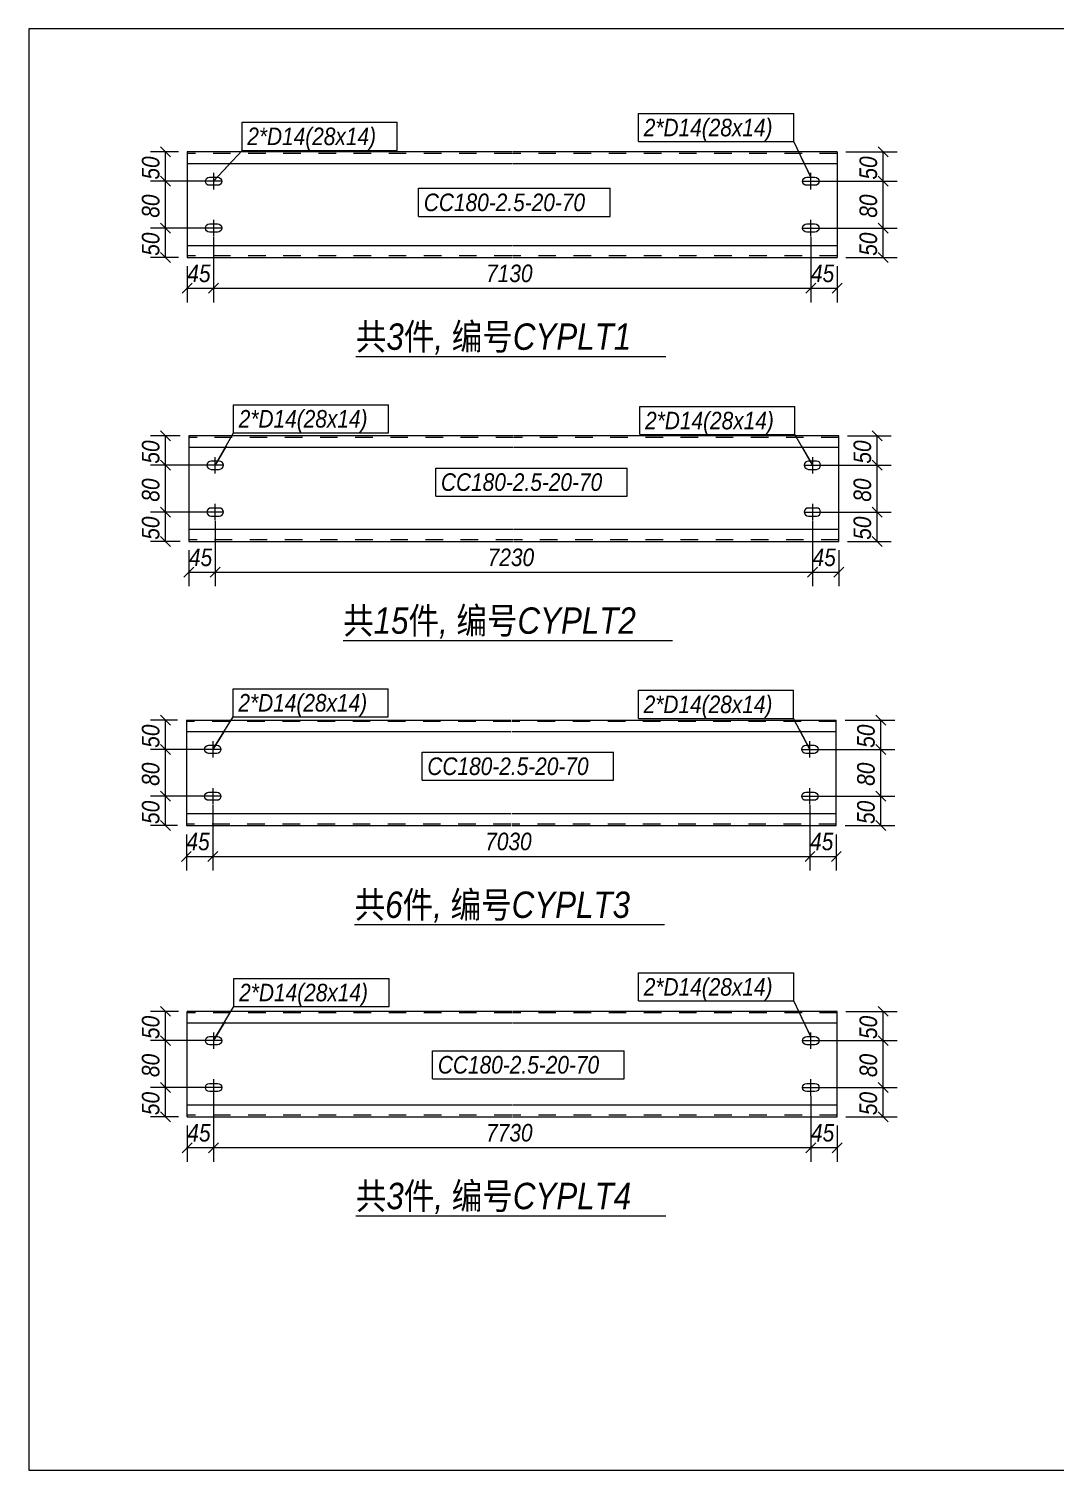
# Model space of a CAD drawing. Header units: millimetres. Extents: x 181 to 4047, y 165 to 2266.
# Drawn here: x 1119.3 to 1236.1, y 976 to 1140 of the extents above; entities that cross this region are included whole.
import ezdxf

# ---------------------------------------------------------------- set-up
doc = ezdxf.new("R2010")
doc.units = ezdxf.units.MM
doc.linetypes.add('XKITLINE00', pattern=[0])
doc.linetypes.add('XKITLINE02', pattern=[4, 2, -2])
for name, color, linetype, lineweight in [('Bolt', 7, 'Continuous', 0), ('BoltMark', 3, 'Continuous', 0), ('DrawingSheet', 5, 'Continuous', 0), ('OtherObjectType', 1, 'Continuous', 0), ('Part', 2, 'Continuous', 0), ('PartMark', 3, 'Continuous', 0), ('Z-DIMENSIONS', 1, 'Continuous', 0)]:
    doc.layers.add(name, color=color, linetype=linetype, lineweight=lineweight)
doc.styles.add('Arial Italic', font='ariali.ttf')

msp = doc.modelspace()

# ---------------------------------------------------------------- linework, layer by layer
at = {"layer": 'Bolt', "color": 3, "linetype": 'XKITLINE00', "lineweight": 0}
for p, q in [((1140.37, 1123.61), (1140.37, 1121.74)), ((1208.34, 1121.74), (1208.34, 1123.61)), ((1139.44, 1122.67), (1139.48, 1122.85)), ((1139.48, 1122.49), (1139.44, 1122.67)), ((1139.44, 1122.67), (1139.44, 1122.67)), ((1141.31, 1122.67), (1139.44, 1122.67)), ((1139.48, 1122.85), (1139.58, 1123)), ((1139.58, 1122.34), (1139.48, 1122.49)), ((1139.58, 1123), (1139.73, 1123.1)), ((1139.73, 1122.24), (1139.58, 1122.34)), ((1139.73, 1123.1), (1139.91, 1123.14)), ((1139.91, 1122.21), (1139.73, 1122.24)), ((1139.91, 1123.14), (1140.84, 1123.14)), ((1140.84, 1122.21), (1139.91, 1122.21)), ((1140.84, 1123.14), (1141.02, 1123.1)), ((1141.02, 1122.24), (1140.84, 1122.21)), ((1141.02, 1123.1), (1141.17, 1123)), ((1141.17, 1122.34), (1141.02, 1122.24)), ((1141.17, 1123), (1141.27, 1122.85)), ((1141.27, 1122.49), (1141.17, 1122.34)), ((1141.27, 1122.85), (1141.31, 1122.67)), ((1141.31, 1122.67), (1141.27, 1122.49)), ((1141.31, 1122.67), (1141.31, 1122.67)), ((1207.41, 1122.67), (1207.44, 1122.85)), ((1207.44, 1122.49), (1207.41, 1122.67)), ((1207.41, 1122.67), (1207.41, 1122.67)), ((1207.41, 1122.67), (1209.27, 1122.67)), ((1207.44, 1122.85), (1207.54, 1123)), ((1207.54, 1122.34), (1207.44, 1122.49)), ((1207.54, 1123), (1207.7, 1123.1)), ((1207.7, 1122.24), (1207.54, 1122.34)), ((1207.7, 1123.1), (1207.87, 1123.14)), ((1207.87, 1122.21), (1207.7, 1122.24)), ((1207.87, 1123.14), (1208.81, 1123.14)), ((1208.81, 1122.21), (1207.87, 1122.21)), ((1208.81, 1123.14), (1208.99, 1123.1)), ((1208.99, 1122.24), (1208.81, 1122.21)), ((1208.99, 1123.1), (1209.14, 1123)), ((1209.14, 1122.34), (1208.99, 1122.24)), ((1209.14, 1123), (1209.24, 1122.85)), ((1209.24, 1122.49), (1209.14, 1122.34)), ((1209.24, 1122.85), (1209.27, 1122.67)), ((1209.27, 1122.67), (1209.24, 1122.49)), ((1209.27, 1122.67), (1209.27, 1122.67)), ((1139.44, 1117.34), (1139.48, 1117.52)), ((1139.48, 1117.16), (1139.44, 1117.34)), ((1139.44, 1117.34), (1139.44, 1117.34)), ((1141.31, 1117.34), (1139.44, 1117.34)), ((1139.48, 1117.52), (1139.58, 1117.67)), ((1139.58, 1117.01), (1139.48, 1117.16)), ((1139.58, 1117.67), (1139.73, 1117.77)), ((1139.73, 1116.91), (1139.58, 1117.01)), ((1139.73, 1117.77), (1139.91, 1117.81)), ((1139.91, 1116.87), (1139.73, 1116.91)), ((1139.91, 1117.81), (1140.84, 1117.81)), ((1140.84, 1116.87), (1139.91, 1116.87)), ((1140.37, 1118.27), (1140.37, 1116.41)), ((1140.84, 1117.81), (1141.02, 1117.77)), ((1141.02, 1116.91), (1140.84, 1116.87)), ((1141.02, 1117.77), (1141.17, 1117.67)), ((1141.17, 1117.01), (1141.02, 1116.91)), ((1141.17, 1117.67), (1141.27, 1117.52)), ((1141.27, 1117.16), (1141.17, 1117.01)), ((1141.27, 1117.52), (1141.31, 1117.34)), ((1141.31, 1117.34), (1141.27, 1117.16)), ((1141.31, 1117.34), (1141.31, 1117.34)), ((1207.41, 1117.34), (1207.44, 1117.52)), ((1207.44, 1117.16), (1207.41, 1117.34)), ((1207.41, 1117.34), (1207.41, 1117.34)), ((1207.41, 1117.34), (1209.27, 1117.34)), ((1207.44, 1117.52), (1207.54, 1117.67)), ((1207.54, 1117.01), (1207.44, 1117.16)), ((1207.54, 1117.67), (1207.7, 1117.77)), ((1207.7, 1116.91), (1207.54, 1117.01)), ((1207.7, 1117.77), (1207.87, 1117.81)), ((1207.87, 1116.87), (1207.7, 1116.91)), ((1207.87, 1117.81), (1208.81, 1117.81)), ((1208.81, 1116.87), (1207.87, 1116.87)), ((1208.34, 1116.41), (1208.34, 1118.27)), ((1208.81, 1117.81), (1208.99, 1117.77)), ((1208.99, 1116.91), (1208.81, 1116.87)), ((1208.99, 1117.77), (1209.14, 1117.67)), ((1209.14, 1117.01), (1208.99, 1116.91)), ((1209.14, 1117.67), (1209.24, 1117.52)), ((1209.24, 1117.16), (1209.14, 1117.01)), ((1209.24, 1117.52), (1209.27, 1117.34)), ((1209.27, 1117.34), (1209.24, 1117.16)), ((1209.27, 1117.34), (1209.27, 1117.34)), ((1139.76, 1090.69), (1139.66, 1090.54)), ((1139.91, 1090.79), (1139.76, 1090.69)), ((1140.09, 1090.83), (1139.91, 1090.79)), ((1141.02, 1090.83), (1140.09, 1090.83)), ((1140.56, 1089.43), (1140.56, 1091.29)), ((1141.2, 1090.79), (1141.02, 1090.83)), ((1141.35, 1090.69), (1141.2, 1090.79)), ((1141.45, 1090.54), (1141.35, 1090.69)), ((1207.73, 1090.69), (1207.63, 1090.54)), ((1207.88, 1090.79), (1207.73, 1090.69)), ((1208.06, 1090.83), (1207.88, 1090.79)), ((1208.99, 1090.83), (1208.06, 1090.83)), ((1208.52, 1091.29), (1208.52, 1089.43)), ((1209.17, 1090.79), (1208.99, 1090.83)), ((1209.32, 1090.69), (1209.17, 1090.79)), ((1209.42, 1090.54), (1209.32, 1090.69)), ((1139.66, 1090.54), (1139.62, 1090.36)), ((1139.62, 1090.36), (1139.66, 1090.18)), ((1139.62, 1090.36), (1139.62, 1090.36)), ((1141.49, 1090.36), (1139.62, 1090.36)), ((1139.66, 1090.18), (1139.76, 1090.03)), ((1139.76, 1090.03), (1139.91, 1089.93)), ((1139.91, 1089.93), (1140.09, 1089.89)), ((1140.09, 1089.89), (1141.02, 1089.89)), ((1141.02, 1089.89), (1141.2, 1089.93)), ((1141.2, 1089.93), (1141.35, 1090.03)), ((1141.35, 1090.03), (1141.45, 1090.18)), ((1141.49, 1090.36), (1141.45, 1090.54)), ((1141.45, 1090.18), (1141.49, 1090.36)), ((1141.49, 1090.36), (1141.49, 1090.36)), ((1207.63, 1090.54), (1207.59, 1090.36)), ((1207.59, 1090.36), (1207.59, 1090.36)), ((1207.59, 1090.36), (1207.63, 1090.18)), ((1207.59, 1090.36), (1209.46, 1090.36)), ((1207.63, 1090.18), (1207.73, 1090.03)), ((1207.73, 1090.03), (1207.88, 1089.93)), ((1207.88, 1089.93), (1208.06, 1089.89)), ((1208.06, 1089.89), (1208.99, 1089.89)), ((1208.99, 1089.89), (1209.17, 1089.93)), ((1209.17, 1089.93), (1209.32, 1090.03)), ((1209.32, 1090.03), (1209.42, 1090.18)), ((1209.46, 1090.36), (1209.42, 1090.54)), ((1209.42, 1090.18), (1209.46, 1090.36)), ((1209.46, 1090.36), (1209.46, 1090.36)), ((1140.56, 1084.09), (1140.56, 1085.96)), ((1208.52, 1085.96), (1208.52, 1084.09)), ((1139.66, 1085.21), (1139.62, 1085.03)), ((1139.62, 1085.03), (1139.66, 1084.85)), ((1139.62, 1085.03), (1139.62, 1085.03)), ((1141.49, 1085.03), (1139.62, 1085.03)), ((1139.76, 1085.36), (1139.66, 1085.21)), ((1139.66, 1084.85), (1139.76, 1084.7)), ((1139.91, 1085.46), (1139.76, 1085.36)), ((1139.76, 1084.7), (1139.91, 1084.6)), ((1140.09, 1085.49), (1139.91, 1085.46)), ((1139.91, 1084.6), (1140.09, 1084.56)), ((1141.02, 1085.49), (1140.09, 1085.49)), ((1140.09, 1084.56), (1141.02, 1084.56)), ((1141.2, 1085.46), (1141.02, 1085.49)), ((1141.02, 1084.56), (1141.2, 1084.6)), ((1141.35, 1085.36), (1141.2, 1085.46)), ((1141.2, 1084.6), (1141.35, 1084.7)), ((1141.45, 1085.21), (1141.35, 1085.36)), ((1141.35, 1084.7), (1141.45, 1084.85)), ((1141.49, 1085.03), (1141.45, 1085.21)), ((1141.45, 1084.85), (1141.49, 1085.03)), ((1141.49, 1085.03), (1141.49, 1085.03)), ((1207.63, 1085.21), (1207.59, 1085.03)), ((1207.59, 1085.03), (1207.59, 1085.03)), ((1207.59, 1085.03), (1207.63, 1084.85)), ((1207.59, 1085.03), (1209.46, 1085.03)), ((1207.73, 1085.36), (1207.63, 1085.21)), ((1207.63, 1084.85), (1207.73, 1084.7)), ((1207.88, 1085.46), (1207.73, 1085.36)), ((1207.73, 1084.7), (1207.88, 1084.6)), ((1208.06, 1085.49), (1207.88, 1085.46)), ((1207.88, 1084.6), (1208.06, 1084.56)), ((1208.99, 1085.49), (1208.06, 1085.49)), ((1208.06, 1084.56), (1208.99, 1084.56)), ((1209.17, 1085.46), (1208.99, 1085.49)), ((1208.99, 1084.56), (1209.17, 1084.6)), ((1209.32, 1085.36), (1209.17, 1085.46)), ((1209.17, 1084.6), (1209.32, 1084.7)), ((1209.42, 1085.21), (1209.32, 1085.36)), ((1209.32, 1084.7), (1209.42, 1084.85)), ((1209.46, 1085.03), (1209.42, 1085.21)), ((1209.42, 1084.85), (1209.46, 1085.03)), ((1209.46, 1085.03), (1209.46, 1085.03)), ((1139.34, 1058.03), (1139.38, 1058.21)), ((1139.38, 1057.85), (1139.34, 1058.03)), ((1139.34, 1058.03), (1139.34, 1058.03)), ((1141.21, 1058.03), (1139.34, 1058.03)), ((1139.38, 1058.21), (1139.48, 1058.36)), ((1139.48, 1057.7), (1139.38, 1057.85)), ((1139.48, 1058.36), (1139.63, 1058.46)), ((1139.63, 1058.46), (1139.81, 1058.5)), ((1139.81, 1058.5), (1140.74, 1058.5)), ((1140.28, 1058.96), (1140.28, 1057.09)), ((1140.74, 1058.5), (1140.92, 1058.46)), ((1140.92, 1058.46), (1141.07, 1058.36)), ((1141.07, 1058.36), (1141.17, 1058.21)), ((1141.17, 1057.85), (1141.07, 1057.7)), ((1141.17, 1058.21), (1141.21, 1058.03)), ((1141.21, 1058.03), (1141.17, 1057.85)), ((1141.21, 1058.03), (1141.21, 1058.03)), ((1207.31, 1058.03), (1207.35, 1058.21)), ((1207.35, 1057.85), (1207.31, 1058.03)), ((1207.31, 1058.03), (1207.31, 1058.03)), ((1207.31, 1058.03), (1209.18, 1058.03)), ((1207.35, 1058.21), (1207.45, 1058.36)), ((1207.45, 1057.7), (1207.35, 1057.85)), ((1207.45, 1058.36), (1207.6, 1058.46)), ((1207.6, 1058.46), (1207.78, 1058.5)), ((1207.78, 1058.5), (1208.71, 1058.5)), ((1208.24, 1057.09), (1208.24, 1058.96)), ((1208.71, 1058.5), (1208.89, 1058.46)), ((1208.89, 1058.46), (1209.04, 1058.36)), ((1209.04, 1058.36), (1209.14, 1058.21)), ((1209.14, 1057.85), (1209.04, 1057.7)), ((1209.14, 1058.21), (1209.18, 1058.03)), ((1209.18, 1058.03), (1209.14, 1057.85)), ((1209.18, 1058.03), (1209.18, 1058.03)), ((1139.63, 1057.6), (1139.48, 1057.7)), ((1139.81, 1057.56), (1139.63, 1057.6)), ((1140.74, 1057.56), (1139.81, 1057.56)), ((1140.92, 1057.6), (1140.74, 1057.56)), ((1141.07, 1057.7), (1140.92, 1057.6)), ((1207.6, 1057.6), (1207.45, 1057.7)), ((1207.78, 1057.56), (1207.6, 1057.6)), ((1208.71, 1057.56), (1207.78, 1057.56)), ((1208.89, 1057.6), (1208.71, 1057.56)), ((1209.04, 1057.7), (1208.89, 1057.6)), ((1139.38, 1052.87), (1139.48, 1053.02)), ((1139.48, 1053.02), (1139.63, 1053.13)), ((1139.63, 1053.13), (1139.81, 1053.16)), ((1139.81, 1053.16), (1140.74, 1053.16)), ((1140.28, 1053.63), (1140.28, 1051.76)), ((1140.74, 1053.16), (1140.92, 1053.13)), ((1140.92, 1053.13), (1141.07, 1053.02)), ((1141.07, 1053.02), (1141.17, 1052.87)), ((1207.35, 1052.87), (1207.45, 1053.02)), ((1207.45, 1053.02), (1207.6, 1053.13)), ((1207.6, 1053.13), (1207.78, 1053.16)), ((1207.78, 1053.16), (1208.71, 1053.16)), ((1208.24, 1051.76), (1208.24, 1053.63)), ((1208.71, 1053.16), (1208.89, 1053.13)), ((1208.89, 1053.13), (1209.04, 1053.02)), ((1209.04, 1053.02), (1209.14, 1052.87)), ((1139.34, 1052.69), (1139.38, 1052.87)), ((1139.38, 1052.52), (1139.34, 1052.69)), ((1139.34, 1052.69), (1139.34, 1052.69)), ((1141.21, 1052.69), (1139.34, 1052.69)), ((1139.48, 1052.37), (1139.38, 1052.52)), ((1139.63, 1052.26), (1139.48, 1052.37)), ((1139.81, 1052.23), (1139.63, 1052.26)), ((1140.74, 1052.23), (1139.81, 1052.23)), ((1140.92, 1052.26), (1140.74, 1052.23)), ((1141.07, 1052.37), (1140.92, 1052.26)), ((1141.17, 1052.52), (1141.07, 1052.37)), ((1141.17, 1052.87), (1141.21, 1052.69)), ((1141.21, 1052.69), (1141.17, 1052.52)), ((1141.21, 1052.69), (1141.21, 1052.69)), ((1207.31, 1052.69), (1207.35, 1052.87)), ((1207.35, 1052.52), (1207.31, 1052.69)), ((1207.31, 1052.69), (1207.31, 1052.69)), ((1207.31, 1052.69), (1209.18, 1052.69)), ((1207.45, 1052.37), (1207.35, 1052.52)), ((1207.6, 1052.26), (1207.45, 1052.37)), ((1207.78, 1052.23), (1207.6, 1052.26)), ((1208.71, 1052.23), (1207.78, 1052.23)), ((1208.89, 1052.26), (1208.71, 1052.23)), ((1209.04, 1052.37), (1208.89, 1052.26)), ((1209.14, 1052.52), (1209.04, 1052.37)), ((1209.14, 1052.87), (1209.18, 1052.69)), ((1209.18, 1052.69), (1209.14, 1052.52)), ((1209.18, 1052.69), (1209.18, 1052.69)), ((1139.44, 1024.89), (1139.48, 1025.07)), ((1139.48, 1025.07), (1139.58, 1025.22)), ((1139.58, 1025.22), (1139.73, 1025.32)), ((1139.73, 1025.32), (1139.91, 1025.36)), ((1139.91, 1025.36), (1140.84, 1025.36)), ((1140.37, 1025.82), (1140.37, 1023.96)), ((1140.84, 1025.36), (1141.02, 1025.32)), ((1141.02, 1025.32), (1141.17, 1025.22)), ((1141.17, 1025.22), (1141.27, 1025.07)), ((1141.27, 1025.07), (1141.31, 1024.89)), ((1207.41, 1024.89), (1207.44, 1025.07)), ((1207.44, 1025.07), (1207.54, 1025.22)), ((1207.54, 1025.22), (1207.7, 1025.32)), ((1207.7, 1025.32), (1207.87, 1025.36)), ((1207.87, 1025.36), (1208.81, 1025.36)), ((1208.34, 1023.96), (1208.34, 1025.82)), ((1208.81, 1025.36), (1208.99, 1025.32)), ((1208.99, 1025.32), (1209.14, 1025.22)), ((1209.14, 1025.22), (1209.24, 1025.07)), ((1209.24, 1025.07), (1209.27, 1024.89)), ((1139.48, 1024.71), (1139.44, 1024.89)), ((1139.44, 1024.89), (1139.44, 1024.89)), ((1141.31, 1024.89), (1139.44, 1024.89)), ((1139.58, 1024.56), (1139.48, 1024.71)), ((1139.73, 1024.46), (1139.58, 1024.56)), ((1139.91, 1024.42), (1139.73, 1024.46)), ((1140.84, 1024.42), (1139.91, 1024.42)), ((1141.02, 1024.46), (1140.84, 1024.42)), ((1141.17, 1024.56), (1141.02, 1024.46)), ((1141.27, 1024.71), (1141.17, 1024.56)), ((1141.31, 1024.89), (1141.27, 1024.71)), ((1141.31, 1024.89), (1141.31, 1024.89)), ((1207.44, 1024.71), (1207.41, 1024.89)), ((1207.41, 1024.89), (1207.41, 1024.89)), ((1207.41, 1024.89), (1209.27, 1024.89)), ((1207.54, 1024.56), (1207.44, 1024.71)), ((1207.7, 1024.46), (1207.54, 1024.56)), ((1207.87, 1024.42), (1207.7, 1024.46)), ((1208.81, 1024.42), (1207.87, 1024.42)), ((1208.99, 1024.46), (1208.81, 1024.42)), ((1209.14, 1024.56), (1208.99, 1024.46)), ((1209.24, 1024.71), (1209.14, 1024.56)), ((1209.27, 1024.89), (1209.24, 1024.71)), ((1209.27, 1024.89), (1209.27, 1024.89)), ((1140.37, 1020.49), (1140.37, 1018.62)), ((1208.34, 1018.62), (1208.34, 1020.49)), ((1139.44, 1019.56), (1139.48, 1019.73)), ((1139.48, 1019.38), (1139.44, 1019.56)), ((1139.44, 1019.56), (1139.44, 1019.56)), ((1141.31, 1019.56), (1139.44, 1019.56)), ((1139.48, 1019.73), (1139.58, 1019.89)), ((1139.58, 1019.23), (1139.48, 1019.38)), ((1139.58, 1019.89), (1139.73, 1019.99)), ((1139.73, 1019.12), (1139.58, 1019.23)), ((1139.73, 1019.99), (1139.91, 1020.02)), ((1139.91, 1019.09), (1139.73, 1019.12)), ((1139.91, 1020.02), (1140.84, 1020.02)), ((1140.84, 1019.09), (1139.91, 1019.09)), ((1140.84, 1020.02), (1141.02, 1019.99)), ((1141.02, 1019.12), (1140.84, 1019.09)), ((1141.02, 1019.99), (1141.17, 1019.89)), ((1141.17, 1019.23), (1141.02, 1019.12)), ((1141.17, 1019.89), (1141.27, 1019.73)), ((1141.27, 1019.38), (1141.17, 1019.23)), ((1141.27, 1019.73), (1141.31, 1019.56)), ((1141.31, 1019.56), (1141.27, 1019.38)), ((1141.31, 1019.56), (1141.31, 1019.56)), ((1207.41, 1019.56), (1207.44, 1019.73)), ((1207.44, 1019.38), (1207.41, 1019.56)), ((1207.41, 1019.56), (1207.41, 1019.56)), ((1207.41, 1019.56), (1209.27, 1019.56)), ((1207.44, 1019.73), (1207.54, 1019.89)), ((1207.54, 1019.23), (1207.44, 1019.38)), ((1207.54, 1019.89), (1207.7, 1019.99)), ((1207.7, 1019.12), (1207.54, 1019.23)), ((1207.7, 1019.99), (1207.87, 1020.02)), ((1207.87, 1019.09), (1207.7, 1019.12)), ((1207.87, 1020.02), (1208.81, 1020.02)), ((1208.81, 1019.09), (1207.87, 1019.09)), ((1208.81, 1020.02), (1208.99, 1019.99)), ((1208.99, 1019.12), (1208.81, 1019.09)), ((1208.99, 1019.99), (1209.14, 1019.89)), ((1209.14, 1019.23), (1208.99, 1019.12)), ((1209.14, 1019.89), (1209.24, 1019.73)), ((1209.24, 1019.38), (1209.14, 1019.23)), ((1209.24, 1019.73), (1209.27, 1019.56)), ((1209.27, 1019.56), (1209.24, 1019.38)), ((1209.27, 1019.56), (1209.27, 1019.56))]:
    msp.add_line(p, q, dxfattribs=at)
at = {"layer": 'BoltMark', "color": 3, "linetype": 'XKITLINE00', "lineweight": 0}
for p, q in [((1188.73, 1130.38), (1206.39, 1130.38)), ((1188.73, 1127.18), (1188.73, 1130.38)), ((1206.39, 1127.18), (1206.39, 1130.38)), ((1143.61, 1129.38), (1161.27, 1129.38)), ((1143.61, 1126.18), (1143.61, 1129.38)), ((1161.27, 1126.18), (1161.27, 1129.38)), ((1188.73, 1127.18), (1206.39, 1127.18)), ((1208.34, 1123.12), (1206.39, 1127.18)), ((1140.37, 1122.67), (1143.61, 1126.18)), ((1143.61, 1126.18), (1161.27, 1126.18)), ((1207.26, 1125.37), (1208.34, 1123.12)), ((1142.07, 1124.51), (1140.37, 1122.67)), ((1142.64, 1097.24), (1160.29, 1097.24)), ((1142.64, 1094.04), (1142.64, 1097.24)), ((1160.29, 1094.04), (1160.29, 1097.24)), ((1188.88, 1097.04), (1206.54, 1097.04)), ((1188.88, 1093.84), (1188.88, 1097.04)), ((1206.54, 1093.84), (1206.54, 1097.04)), ((1140.56, 1090.36), (1142.64, 1094.04)), ((1142.64, 1094.04), (1160.29, 1094.04)), ((1141.79, 1092.54), (1140.56, 1090.36)), ((1188.88, 1093.84), (1206.54, 1093.84)), ((1208.52, 1090.36), (1206.54, 1093.84)), ((1207.28, 1092.53), (1208.52, 1090.36)), ((1142.6, 1064.93), (1160.26, 1064.93)), ((1142.6, 1061.73), (1142.6, 1064.93)), ((1160.26, 1061.73), (1160.26, 1064.93)), ((1188.72, 1064.75), (1206.38, 1064.75)), ((1188.72, 1061.55), (1188.72, 1064.75)), ((1206.38, 1061.55), (1206.38, 1064.75)), ((1140.28, 1058.03), (1142.6, 1061.73)), ((1142.6, 1061.73), (1160.26, 1061.73)), ((1188.72, 1061.55), (1206.38, 1061.55)), ((1208.24, 1058.03), (1206.38, 1061.55)), ((1141.61, 1060.14), (1140.28, 1058.03)), ((1207.07, 1060.24), (1208.24, 1058.03)), ((1142.69, 1031.96), (1160.35, 1031.96)), ((1142.69, 1028.76), (1142.69, 1031.96)), ((1160.35, 1028.76), (1160.35, 1031.96)), ((1188.73, 1032.6), (1206.39, 1032.6)), ((1188.73, 1029.4), (1188.73, 1032.6)), ((1206.39, 1029.4), (1206.39, 1032.6)), ((1140.37, 1024.89), (1142.69, 1028.76)), ((1142.69, 1028.76), (1160.35, 1028.76)), ((1188.73, 1029.4), (1206.39, 1029.4)), ((1208.34, 1025.33), (1206.39, 1029.4)), ((1141.66, 1027.03), (1140.37, 1024.89)), ((1207.26, 1027.59), (1208.34, 1025.33))]:
    msp.add_line(p, q, dxfattribs=at)
at = {"layer": 'DrawingSheet', "color": 5, "linetype": 'XKITLINE00', "lineweight": 0}
for p, q in [((1352.95, 1140.01), (1119.35, 1140.01)), ((1119.35, 1140.01), (1119.35, 976.01)), ((1119.35, 976.01), (1352.95, 976.01))]:
    msp.add_line(p, q, dxfattribs=at)
at = {"layer": 'OtherObjectType', "color": 6, "linetype": 'XKITLINE00', "lineweight": 0}
for p, q in [((1156.56, 1102.74), (1191.83, 1102.74)), ((1155.11, 1070.43), (1192.6, 1070.43)), ((1156.43, 1038.1), (1191.69, 1038.1)), ((1156.56, 1004.96), (1191.83, 1004.96))]:
    msp.add_line(p, q, dxfattribs=at)
at = {"layer": 'Part', "color": 2, "linetype": 'XKITLINE00', "lineweight": 0}
for p, q in [((1137.37, 1126.01), (1137.37, 1114.01)), ((1174.31, 1126.01), (1137.37, 1126.01)), ((1211.34, 1126.01), (1174.41, 1126.01)), ((1211.34, 1126.01), (1211.34, 1114.01)), ((1174.31, 1124.67), (1137.37, 1124.67)), ((1211.34, 1124.67), (1174.41, 1124.67)), ((1174.31, 1115.34), (1137.37, 1115.34)), ((1211.34, 1115.34), (1174.41, 1115.34)), ((1137.37, 1114.01), (1174.31, 1114.01)), ((1174.41, 1114.01), (1211.34, 1114.01)), ((1137.56, 1093.69), (1137.56, 1081.69)), ((1174.49, 1093.69), (1137.56, 1093.69)), ((1174.49, 1092.36), (1137.56, 1092.36)), ((1211.52, 1093.69), (1174.59, 1093.69)), ((1211.52, 1092.36), (1174.59, 1092.36)), ((1211.52, 1081.69), (1211.52, 1093.69)), ((1174.49, 1083.03), (1137.56, 1083.03)), ((1211.52, 1083.03), (1174.59, 1083.03)), ((1137.56, 1081.69), (1174.49, 1081.69)), ((1174.59, 1081.69), (1211.52, 1081.69)), ((1137.28, 1061.36), (1137.28, 1049.36)), ((1137.28, 1061.36), (1174.21, 1061.36)), ((1174.31, 1061.36), (1211.24, 1061.36)), ((1211.24, 1049.36), (1211.24, 1061.36)), ((1174.21, 1060.03), (1137.28, 1060.03)), ((1211.24, 1060.03), (1174.31, 1060.03)), ((1174.21, 1050.7), (1137.28, 1050.7)), ((1211.24, 1050.7), (1174.31, 1050.7)), ((1137.28, 1049.36), (1174.21, 1049.36)), ((1174.31, 1049.36), (1211.24, 1049.36)), ((1137.37, 1016.22), (1137.37, 1028.22)), ((1174.31, 1028.22), (1137.37, 1028.22)), ((1174.31, 1026.89), (1137.37, 1026.89)), ((1211.34, 1028.22), (1174.41, 1028.22)), ((1211.34, 1026.89), (1174.41, 1026.89)), ((1211.34, 1016.22), (1211.34, 1028.22)), ((1174.31, 1017.56), (1137.37, 1017.56)), ((1211.34, 1017.56), (1174.41, 1017.56)), ((1137.37, 1016.22), (1174.31, 1016.22)), ((1174.41, 1016.22), (1211.34, 1016.22))]:
    msp.add_line(p, q, dxfattribs=at)
at = {"layer": 'Part', "color": 7, "linetype": 'XKITLINE02', "lineweight": 0}
for p, q in [((1174.31, 1125.84), (1137.37, 1125.84)), ((1211.34, 1125.84), (1174.41, 1125.84)), ((1174.31, 1114.17), (1137.37, 1114.17)), ((1211.34, 1114.17), (1174.41, 1114.17)), ((1174.49, 1093.53), (1137.56, 1093.53)), ((1211.52, 1093.53), (1174.59, 1093.53)), ((1174.49, 1081.86), (1137.56, 1081.86)), ((1211.52, 1081.86), (1174.59, 1081.86)), ((1174.21, 1061.2), (1137.28, 1061.2)), ((1211.24, 1061.2), (1174.31, 1061.2)), ((1174.21, 1049.53), (1137.28, 1049.53)), ((1211.24, 1049.53), (1174.31, 1049.53)), ((1174.31, 1028.06), (1137.37, 1028.06)), ((1211.34, 1028.06), (1174.41, 1028.06)), ((1174.31, 1016.39), (1137.37, 1016.39)), ((1211.34, 1016.39), (1174.41, 1016.39))]:
    msp.add_line(p, q, dxfattribs=at)
at = {"layer": 'PartMark', "color": 1, "linetype": 'XKITLINE00', "lineweight": 0}
for p, q in [((1163.7, 1121.87), (1185.51, 1121.87)), ((1163.7, 1118.67), (1163.7, 1121.87)), ((1185.51, 1118.67), (1185.51, 1121.87)), ((1163.7, 1118.67), (1185.51, 1118.67)), ((1165.65, 1090.04), (1187.45, 1090.04)), ((1165.65, 1086.84), (1165.65, 1090.04)), ((1187.45, 1086.84), (1187.45, 1090.04)), ((1165.65, 1086.84), (1187.45, 1086.84)), ((1164.1, 1057.71), (1185.9, 1057.71)), ((1164.1, 1054.51), (1164.1, 1057.71)), ((1185.9, 1054.51), (1185.9, 1057.71)), ((1164.1, 1054.51), (1185.9, 1054.51)), ((1165.3, 1023.74), (1187.11, 1023.74)), ((1165.3, 1020.54), (1165.3, 1023.74)), ((1187.11, 1020.54), (1187.11, 1023.74)), ((1165.3, 1020.54), (1187.11, 1020.54))]:
    msp.add_line(p, q, dxfattribs=at)
at = {"layer": 'Z-DIMENSIONS', "color": 4, "linetype": 'XKITLINE00', "lineweight": 0}
for p, q in [((1136.37, 1126.01), (1133.21, 1126.01)), ((1134.35, 1126.57), (1135.48, 1125.44)), ((1134.91, 1122.67), (1134.91, 1126.01)), ((1212.34, 1126.01), (1218.18, 1126.01)), ((1216.01, 1126.57), (1217.14, 1125.44)), ((1216.58, 1122.67), (1216.58, 1126.01)), ((1139.37, 1122.67), (1133.21, 1122.67)), ((1139.37, 1122.67), (1133.21, 1122.67)), ((1134.35, 1123.24), (1135.48, 1122.11)), ((1134.35, 1123.24), (1135.48, 1122.11)), ((1134.91, 1117.34), (1134.91, 1122.67)), ((1209.34, 1122.67), (1218.18, 1122.67)), ((1209.34, 1122.67), (1218.18, 1122.67)), ((1216.01, 1123.24), (1217.14, 1122.11)), ((1216.01, 1123.24), (1217.14, 1122.11)), ((1216.58, 1117.34), (1216.58, 1122.67)), ((1139.37, 1117.34), (1133.21, 1117.34)), ((1139.37, 1117.34), (1133.21, 1117.34)), ((1134.35, 1117.9), (1135.48, 1116.77)), ((1134.35, 1117.9), (1135.48, 1116.77)), ((1134.91, 1114.01), (1134.91, 1117.34)), ((1209.34, 1117.34), (1218.18, 1117.34)), ((1209.34, 1117.34), (1218.18, 1117.34)), ((1216.01, 1117.9), (1217.14, 1116.77)), ((1216.01, 1117.9), (1217.14, 1116.77)), ((1216.58, 1114.01), (1216.58, 1117.34)), ((1140.37, 1116.34), (1140.37, 1108.89)), ((1140.37, 1116.34), (1140.37, 1108.89)), ((1208.34, 1116.34), (1208.34, 1108.89)), ((1208.34, 1116.34), (1208.34, 1108.89)), ((1136.37, 1114.01), (1133.21, 1114.01)), ((1134.35, 1114.57), (1135.48, 1113.44)), ((1212.34, 1114.01), (1218.18, 1114.01)), ((1216.01, 1114.57), (1217.14, 1113.44)), ((1137.37, 1113.01), (1137.37, 1108.89)), ((1211.34, 1113.01), (1211.34, 1108.89)), ((1137.94, 1111.06), (1136.81, 1109.92)), ((1137.37, 1110.49), (1140.37, 1110.49)), ((1140.94, 1111.06), (1139.81, 1109.92)), ((1140.94, 1111.06), (1139.81, 1109.92)), ((1140.37, 1110.49), (1208.34, 1110.49)), ((1208.91, 1111.06), (1207.77, 1109.92)), ((1208.91, 1111.06), (1207.77, 1109.92)), ((1208.34, 1110.49), (1211.34, 1110.49)), ((1211.91, 1111.06), (1210.77, 1109.92)), ((1134.35, 1094.26), (1135.48, 1093.13)), ((1215.34, 1094.26), (1216.47, 1093.13)), ((1136.56, 1093.69), (1133.21, 1093.69)), ((1134.91, 1090.36), (1134.91, 1093.69)), ((1212.52, 1093.69), (1217.5, 1093.69)), ((1215.9, 1090.36), (1215.9, 1093.69)), ((1134.35, 1090.93), (1135.48, 1089.8)), ((1134.35, 1090.93), (1135.48, 1089.8)), ((1215.34, 1090.93), (1216.47, 1089.8)), ((1215.34, 1090.93), (1216.47, 1089.8)), ((1139.56, 1090.36), (1133.21, 1090.36)), ((1139.56, 1090.36), (1133.21, 1090.36)), ((1134.91, 1085.03), (1134.91, 1090.36)), ((1209.52, 1090.36), (1217.5, 1090.36)), ((1209.52, 1090.36), (1217.5, 1090.36)), ((1215.9, 1085.03), (1215.9, 1090.36)), ((1139.56, 1085.03), (1133.21, 1085.03)), ((1139.56, 1085.03), (1133.21, 1085.03)), ((1134.35, 1085.59), (1135.48, 1084.46)), ((1134.35, 1085.59), (1135.48, 1084.46)), ((1134.91, 1081.69), (1134.91, 1085.03)), ((1209.52, 1085.03), (1217.5, 1085.03)), ((1209.52, 1085.03), (1217.5, 1085.03)), ((1215.34, 1085.59), (1216.47, 1084.46)), ((1215.34, 1085.59), (1216.47, 1084.46)), ((1215.9, 1081.69), (1215.9, 1085.03)), ((1140.56, 1084.03), (1140.56, 1076.58)), ((1140.56, 1084.03), (1140.56, 1076.58)), ((1208.52, 1084.03), (1208.52, 1076.58)), ((1208.52, 1084.03), (1208.52, 1076.58)), ((1136.56, 1081.69), (1133.21, 1081.69)), ((1134.35, 1082.26), (1135.48, 1081.13)), ((1212.52, 1081.69), (1217.5, 1081.69)), ((1215.34, 1082.26), (1216.47, 1081.13)), ((1137.56, 1080.69), (1137.56, 1076.58)), ((1211.52, 1080.69), (1211.52, 1076.58)), ((1138.12, 1078.75), (1136.99, 1077.61)), ((1137.56, 1078.18), (1140.56, 1078.18)), ((1141.12, 1078.75), (1139.99, 1077.61)), ((1141.12, 1078.75), (1139.99, 1077.61)), ((1140.56, 1078.18), (1208.52, 1078.18)), ((1209.09, 1078.75), (1207.96, 1077.61)), ((1209.09, 1078.75), (1207.96, 1077.61)), ((1208.52, 1078.18), (1211.52, 1078.18)), ((1212.09, 1078.75), (1210.96, 1077.61)), ((1136.28, 1061.36), (1133.21, 1061.36)), ((1134.35, 1061.93), (1135.48, 1060.8)), ((1134.91, 1058.03), (1134.91, 1061.36)), ((1212.24, 1061.36), (1217.91, 1061.36)), ((1215.74, 1061.93), (1216.88, 1060.8)), ((1216.31, 1058.03), (1216.31, 1061.36)), ((1139.28, 1058.03), (1133.21, 1058.03)), ((1139.28, 1058.03), (1133.21, 1058.03)), ((1134.35, 1058.59), (1135.48, 1057.46)), ((1134.35, 1058.59), (1135.48, 1057.46)), ((1134.91, 1052.69), (1134.91, 1058.03)), ((1209.24, 1058.03), (1217.91, 1058.03)), ((1209.24, 1058.03), (1217.91, 1058.03)), ((1215.74, 1058.59), (1216.88, 1057.46)), ((1215.74, 1058.59), (1216.88, 1057.46)), ((1216.31, 1052.69), (1216.31, 1058.03)), ((1134.35, 1053.26), (1135.48, 1052.13)), ((1134.35, 1053.26), (1135.48, 1052.13)), ((1215.74, 1053.26), (1216.88, 1052.13)), ((1215.74, 1053.26), (1216.88, 1052.13)), ((1139.28, 1052.69), (1133.21, 1052.69)), ((1139.28, 1052.69), (1133.21, 1052.69)), ((1134.91, 1049.36), (1134.91, 1052.69)), ((1140.28, 1051.69), (1140.28, 1044.25)), ((1140.28, 1051.69), (1140.28, 1044.25)), ((1208.24, 1051.69), (1208.24, 1044.25)), ((1208.24, 1051.69), (1208.24, 1044.25)), ((1209.24, 1052.69), (1217.91, 1052.69)), ((1209.24, 1052.69), (1217.91, 1052.69)), ((1216.31, 1049.36), (1216.31, 1052.69)), ((1134.35, 1049.93), (1135.48, 1048.8)), ((1215.74, 1049.93), (1216.88, 1048.8)), ((1136.28, 1049.36), (1133.21, 1049.36)), ((1137.28, 1048.36), (1137.28, 1044.25)), ((1211.24, 1048.36), (1211.24, 1044.25)), ((1212.24, 1049.36), (1217.91, 1049.36)), ((1137.84, 1046.41), (1136.71, 1045.28)), ((1140.84, 1046.41), (1139.71, 1045.28)), ((1140.84, 1046.41), (1139.71, 1045.28)), ((1208.81, 1046.41), (1207.68, 1045.28)), ((1208.81, 1046.41), (1207.68, 1045.28)), ((1211.81, 1046.41), (1210.68, 1045.28)), ((1137.28, 1045.85), (1140.28, 1045.85)), ((1140.28, 1045.85), (1208.24, 1045.85)), ((1208.24, 1045.85), (1211.24, 1045.85)), ((1134.35, 1028.79), (1135.48, 1027.66)), ((1216.01, 1028.79), (1217.14, 1027.66)), ((1136.37, 1028.22), (1133.21, 1028.22)), ((1134.91, 1024.89), (1134.91, 1028.22)), ((1212.34, 1028.22), (1218.18, 1028.22)), ((1216.58, 1024.89), (1216.58, 1028.22)), ((1134.35, 1025.45), (1135.48, 1024.32)), ((1134.35, 1025.45), (1135.48, 1024.32)), ((1216.01, 1025.45), (1217.14, 1024.32)), ((1216.01, 1025.45), (1217.14, 1024.32)), ((1139.37, 1024.89), (1133.21, 1024.89)), ((1139.37, 1024.89), (1133.21, 1024.89)), ((1134.91, 1019.56), (1134.91, 1024.89)), ((1209.34, 1024.89), (1218.18, 1024.89)), ((1209.34, 1024.89), (1218.18, 1024.89)), ((1216.58, 1019.56), (1216.58, 1024.89)), ((1134.35, 1020.12), (1135.48, 1018.99)), ((1134.35, 1020.12), (1135.48, 1018.99)), ((1216.01, 1020.12), (1217.14, 1018.99)), ((1216.01, 1020.12), (1217.14, 1018.99)), ((1139.37, 1019.56), (1133.21, 1019.56)), ((1139.37, 1019.56), (1133.21, 1019.56)), ((1134.91, 1016.22), (1134.91, 1019.56)), ((1140.37, 1018.56), (1140.37, 1011.11)), ((1140.37, 1018.56), (1140.37, 1011.11)), ((1208.34, 1018.56), (1208.34, 1011.11)), ((1208.34, 1018.56), (1208.34, 1011.11)), ((1209.34, 1019.56), (1218.18, 1019.56)), ((1209.34, 1019.56), (1218.18, 1019.56)), ((1216.58, 1016.22), (1216.58, 1019.56)), ((1136.37, 1016.22), (1133.21, 1016.22)), ((1134.35, 1016.79), (1135.48, 1015.66)), ((1137.37, 1015.22), (1137.37, 1011.11)), ((1211.34, 1015.22), (1211.34, 1011.11)), ((1212.34, 1016.22), (1218.18, 1016.22)), ((1216.01, 1016.79), (1217.14, 1015.66)), ((1137.94, 1013.27), (1136.81, 1012.14)), ((1137.37, 1012.71), (1140.37, 1012.71)), ((1140.94, 1013.27), (1139.81, 1012.14)), ((1140.94, 1013.27), (1139.81, 1012.14)), ((1140.37, 1012.71), (1208.34, 1012.71)), ((1208.91, 1013.27), (1207.77, 1012.14)), ((1208.91, 1013.27), (1207.77, 1012.14)), ((1208.34, 1012.71), (1211.34, 1012.71)), ((1211.9, 1013.27), (1210.77, 1012.14))]:
    msp.add_line(p, q, dxfattribs=at)
at = {"layer": 'Z-DIMENSIONS', "color": 3}
for p in [(1134.91, 1126.01), (1216.58, 1126.01), (1134.91, 1122.67), (1134.91, 1122.67), (1216.58, 1122.67), (1216.58, 1122.67), (1134.91, 1117.34), (1134.91, 1117.34), (1216.58, 1117.34), (1216.58, 1117.34), (1134.91, 1114.01), (1216.58, 1114.01), (1137.37, 1110.49), (1140.37, 1110.49), (1140.37, 1110.49), (1208.34, 1110.49), (1208.34, 1110.49), (1211.34, 1110.49), (1134.91, 1093.69), (1215.9, 1093.69), (1134.91, 1090.36), (1134.91, 1090.36), (1215.9, 1090.36), (1215.9, 1090.36), (1134.91, 1085.03), (1134.91, 1085.03), (1215.9, 1085.03), (1215.9, 1085.03), (1134.91, 1081.69), (1215.9, 1081.69), (1137.56, 1078.18), (1140.56, 1078.18), (1140.56, 1078.18), (1208.52, 1078.18), (1208.52, 1078.18), (1211.52, 1078.18), (1134.91, 1061.36), (1216.31, 1061.36), (1134.91, 1058.03), (1134.91, 1058.03), (1216.31, 1058.03), (1216.31, 1058.03), (1134.91, 1052.69), (1134.91, 1052.69), (1216.31, 1052.69), (1216.31, 1052.69), (1134.91, 1049.36), (1216.31, 1049.36), (1137.28, 1045.85), (1140.28, 1045.85), (1140.28, 1045.85), (1208.24, 1045.85), (1208.24, 1045.85), (1211.24, 1045.85), (1134.91, 1028.22), (1216.58, 1028.22), (1134.91, 1024.89), (1134.91, 1024.89), (1216.58, 1024.89), (1216.58, 1024.89), (1134.91, 1019.56), (1134.91, 1019.56), (1216.58, 1019.56), (1216.58, 1019.56), (1134.91, 1016.22), (1216.58, 1016.22), (1137.37, 1012.71), (1140.37, 1012.71), (1140.37, 1012.71), (1208.34, 1012.71), (1208.34, 1012.71), (1211.34, 1012.71)]:
    msp.add_point(p, dxfattribs=at)

# ---------------------------------------------------------------- texts
at = {"layer": 'BoltMark', "color": 7, "style": 'Arial Italic', "width": 0.85}
for p in [(1144.21, 1126.78), (1189.33, 1127.78), (1143.24, 1094.64), (1189.48, 1094.44), (1143.2, 1062.33), (1189.32, 1062.15), (1189.33, 1030), (1143.29, 1029.36)]:
    msp.add_text('2*D14(28x14)', height=2, dxfattribs=at).set_placement(p)
at = {"layer": 'OtherObjectType', "color": 6, "style": 'Arial Italic', "width": 0.85}
for s, p in [('共3件, 编号CYPLT1', (1156.56, 1103.49)), ('共15件, 编号CYPLT2', (1155.11, 1071.18)), ('共6件, 编号CYPLT3', (1156.43, 1038.85)), ('共3件, 编号CYPLT4', (1156.56, 1005.71))]:
    msp.add_text(s, height=3, dxfattribs=at).set_placement(p)
at = {"layer": 'PartMark', "color": 7, "style": 'Arial Italic', "width": 0.85}
for p in [(1164.3, 1119.27), (1166.25, 1087.44), (1164.7, 1055.11), (1165.9, 1021.14)]:
    msp.add_text('CC180-2.5-20-70', height=2, dxfattribs=at).set_placement(p)
at = {"layer": 'Z-DIMENSIONS', "color": 3, "style": 'Arial Italic', "width": 0.85}
for s, p in [('50', (1134.21, 1122.86)), ('50', (1215.88, 1122.86)), ('80', (1134.21, 1118.52)), ('80', (1215.88, 1118.52)), ('50', (1134.21, 1114.19)), ('50', (1215.88, 1114.19)), ('50', (1134.21, 1090.54)), ('50', (1215.2, 1090.54)), ('80', (1134.21, 1086.21)), ('80', (1215.2, 1086.21)), ('50', (1134.21, 1081.88)), ('50', (1215.2, 1081.88)), ('50', (1134.21, 1058.21)), ('50', (1215.61, 1058.21)), ('80', (1134.21, 1053.88)), ('80', (1215.61, 1053.88)), ('50', (1134.21, 1049.54)), ('50', (1215.61, 1049.54)), ('50', (1134.21, 1025.07)), ('50', (1215.88, 1025.07)), ('80', (1134.21, 1020.74)), ('80', (1215.88, 1020.74)), ('50', (1134.21, 1016.41)), ('50', (1215.88, 1016.41))]:
    msp.add_text(s, height=2, rotation=90.0002, dxfattribs=at).set_placement(p)
for s, p in [('45', (1137.39, 1111.19)), ('7130', (1171.39, 1111.19)), ('45', (1208.36, 1111.19)), ('45', (1137.57, 1078.88)), ('7230', (1171.57, 1078.88)), ('45', (1208.54, 1078.88)), ('45', (1137.29, 1046.55)), ('7030', (1171.29, 1046.55)), ('45', (1208.26, 1046.55)), ('45', (1137.39, 1013.41)), ('7730', (1171.39, 1013.41)), ('45', (1208.36, 1013.41))]:
    msp.add_text(s, height=2, dxfattribs=at).set_placement(p)

doc.saveas('drawing.dxf')
